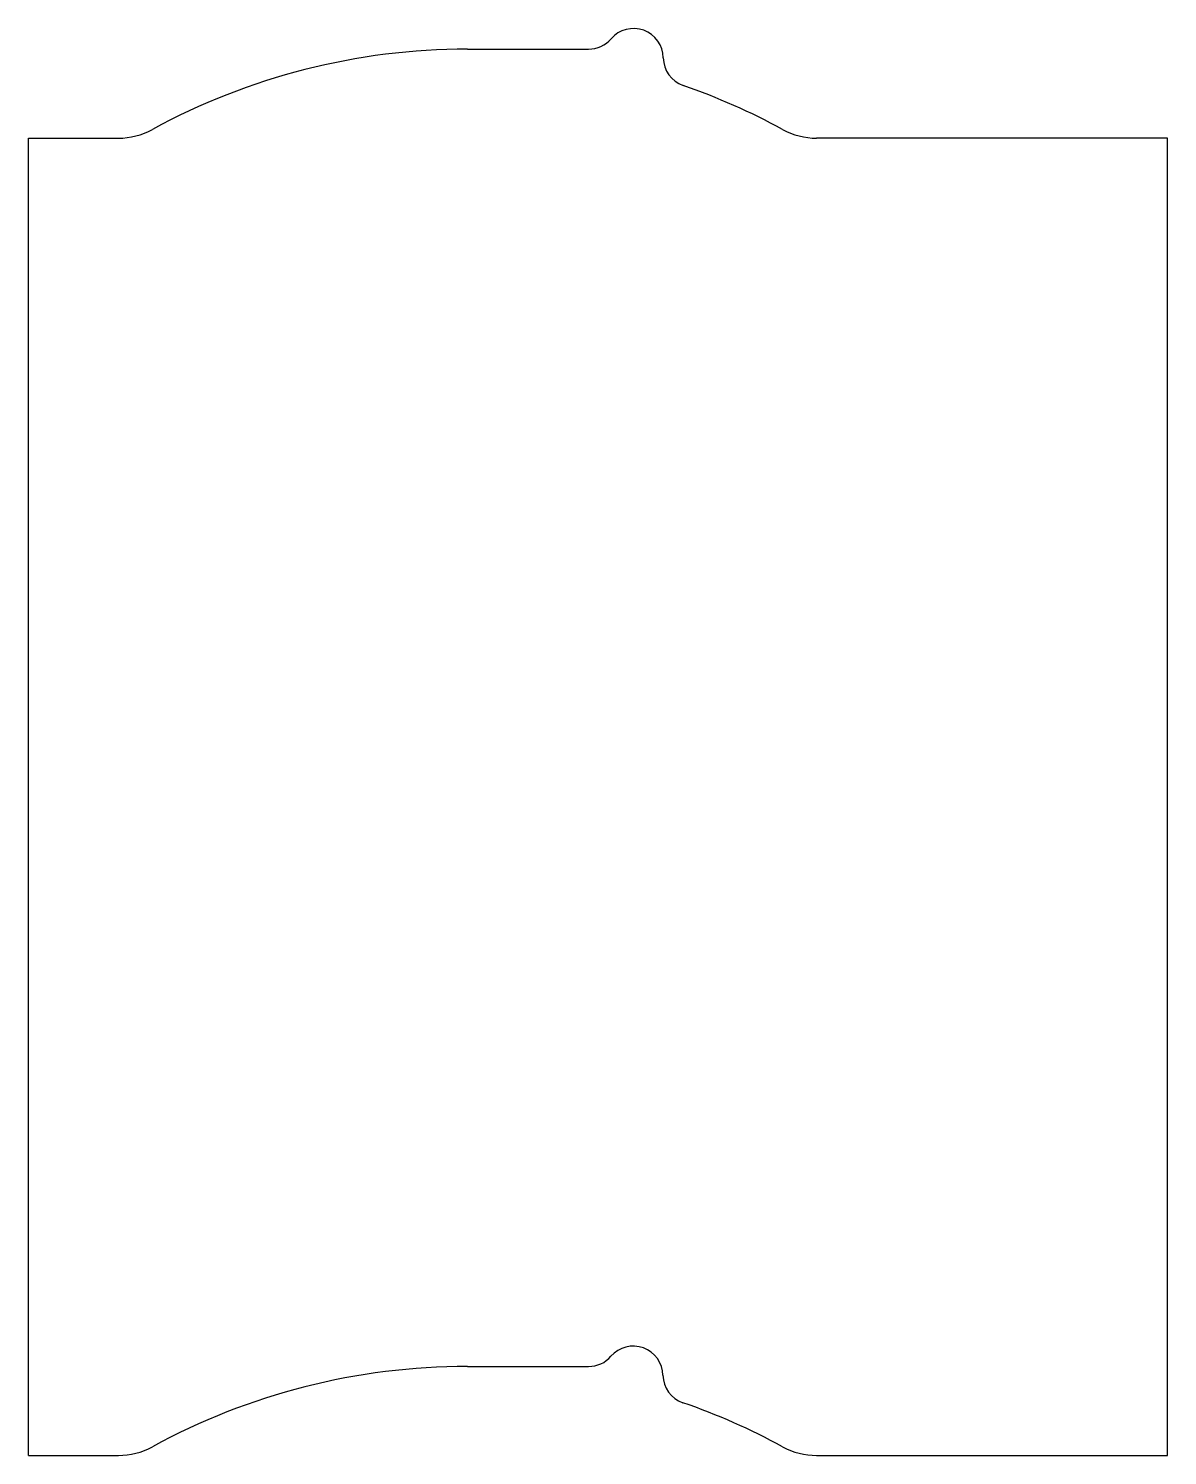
# Model space of a CAD drawing. Header units: millimetres. Extents: x -37 to 59, y -65 to 55.
import ezdxf

# ---------------------------------------------------------------- set-up
doc = ezdxf.new("R2010")
doc.units = ezdxf.units.MM
doc.layers.add('Sketch', color=7, linetype='CONTINUOUS')

msp = doc.modelspace()

# ---------------------------------------------------------------- linework, layer by layer
at = {"layer": 'Sketch'}
for p, q in [((0, 53.5), (10.21, 53.5)), ((-37, -65), (-37, 46)), ((-37, 46), (-29.43, 46)), ((59, 46), (29.43, 46)), ((59, -65), (59, 46)), ((0, -57.5), (10.21, -57.5)), ((-37, -65), (-29.43, -65)), ((29.43, -65), (59, -65))]:
    msp.add_line(p, q, dxfattribs=at)
for centre, radius, start, end in [((10.21, 56), 2.5, -90, -40.7226), ((14, 52.74), 2.5, 0.7077, 139.2774), ((0, -2), 55.5, 90, 118.5921), ((19, 52.8), 2.5, -179.2923, -109.1219), ((0, -2), 55.5, 61.4079, 70.8781), ((-29.43, 52), 6, -90, -61.4079), ((29.43, 52), 6, -118.5921, -90), ((13.97, -58.29), 2.5, 1.1472, 138.8325), ((0, -113), 55.5, 90, 118.5921), ((10.21, -55), 2.5, -90, -41.1675), ((18.97, -58.19), 2.5, -178.8528, -109.0947), ((0, -113), 55.5, 61.4079, 70.9053), ((-29.43, -59), 6, -90, -61.4079), ((29.43, -59), 6, -118.5921, -90)]:
    msp.add_arc(centre, radius, start, end, dxfattribs=at)

doc.saveas('drawing.dxf')
